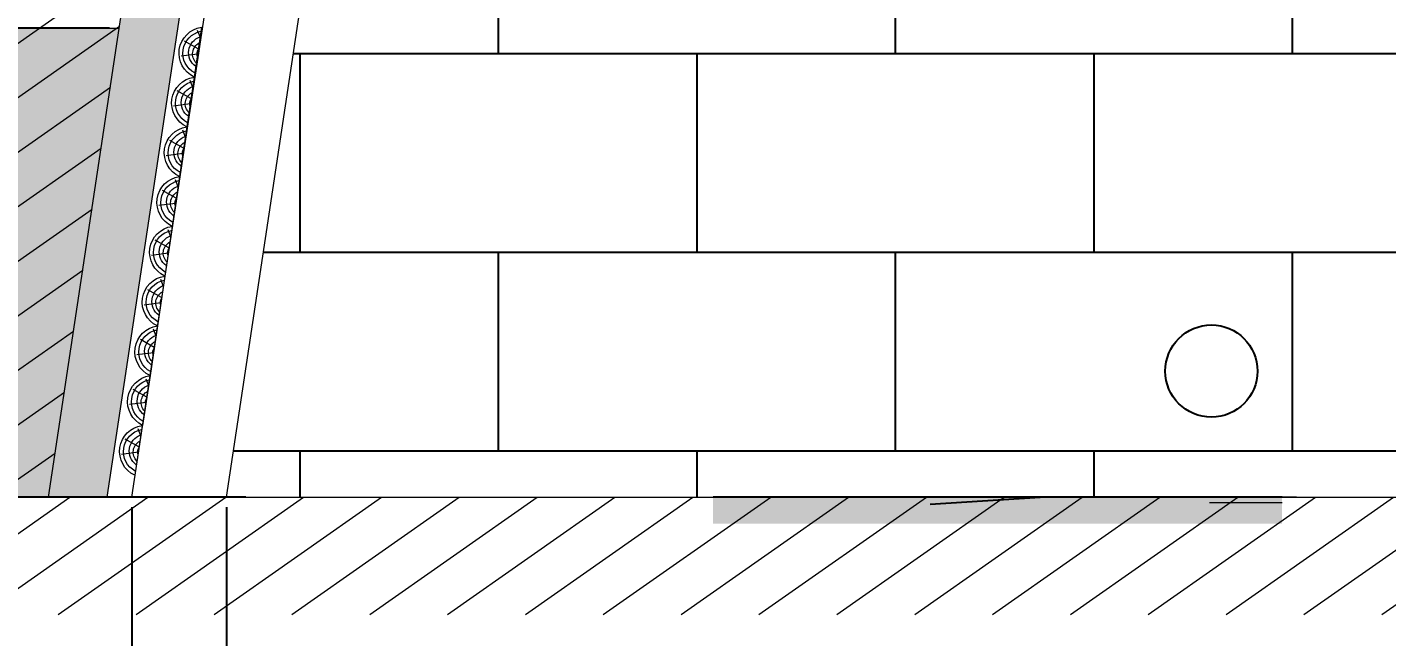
# Model space of a CAD drawing. Header units: millimetres. Extents: x 98 to 2594, y -386 to 324.
# Drawn here: x 147.6 to 234.6, y 64.3 to 103.3 of the extents above; entities that cross this region are included whole.
import ezdxf

# ---------------------------------------------------------------- set-up
doc = ezdxf.new("R2010")
doc.units = ezdxf.units.MM
doc.dimstyles.new('ISO-25', dxfattribs={"dimtxt": 2.5, "dimasz": 2.5, "dimexe": 1.25, "dimexo": 0.625, "dimtad": 1, "dimtxsty": 'Standard', "dimcen": 2.5, "dimadec": 0, "dimazin": 0, "dimtfac": 1, "dimtmove": 0, "dimatfit": 3, "dimfxl": 0, "dimarcsym": 0})

# ---------------------------------------------------------------- blocks, each defined once
blk = doc.blocks.new('*D18')
at = {"color": 0, "lineweight": -2}
for p, q in [((168.8295399665358, 133.2356402010225), (123.0401963768072, 133.2356402010225)), ((124.2901963768072, 130.7356402010225), (124.2901963768072, 75.73564020102255)), ((161.6295399665369, 73.23564020102253), (123.0401963768072, 73.23564020102255))]:
    blk.add_line(p, q, dxfattribs=at)
at = {"color": 0}
for points in [[(123.8735297101406, 130.7356402010225), (124.7068630434739, 130.7356402010225), (124.2901963768072, 133.2356402010225)], [(123.8735297101406, 75.73564020102255), (124.7068630434739, 75.73564020102255), (124.2901963768072, 73.23564020102255)]]:
    blk.add_solid(points, dxfattribs=at)
at = {"layer": 'Defpoints', "color": 0}
for p in [(169.4545399665358, 133.2356402010225), (124.2901963768072, 73.23564020102255), (162.2545399665369, 73.23564020102253)]:
    blk.add_point(p, dxfattribs=at)
at = {"color": 0, "lineweight": 0, "insert": (122.1651963768072, 102.8728348870179), "char_height": 3, "attachment_point": 5, "rotation": 90}
blk.add_mtext('1800', dxfattribs=at)
blk = doc.blocks.new('*D19')
at = {"color": 0, "lineweight": -2}
for p, q in [((160.4095547575434, 72.61064020102253), (160.4095547575434, 51.24588396963941)), ((286.4134339959974, 72.61064020102253), (286.4134339959974, 51.24588396963941)), ((162.9095547575434, 52.49588396963941), (283.9134339959974, 52.49588396963941))]:
    blk.add_line(p, q, dxfattribs=at)
at = {"color": 0}
for points in [[(162.9095547575434, 52.91255063630607), (162.9095547575434, 52.07921730297274), (160.4095547575434, 52.49588396963941)], [(283.9134339959974, 52.91255063630607), (283.9134339959974, 52.07921730297274), (286.4134339959974, 52.49588396963941)]]:
    blk.add_solid(points, dxfattribs=at)
at = {"layer": 'Defpoints', "color": 0}
for p in [(160.4095547575434, 73.23564020102253), (286.4134339959974, 73.23564020102253), (286.4134339959974, 52.49588396963941)]:
    blk.add_point(p, dxfattribs=at)
at = {"color": 0, "lineweight": 0, "insert": (223.411494376769, 54.62088396963941), "char_height": 3, "attachment_point": 5}
blk.add_mtext('1500', dxfattribs=at)
blk = doc.blocks.new('*D20')
at = {"color": 0, "lineweight": -2}
for p, q in [((154.3417612892117, 72.61064020102253), (154.3417612892117, 41.15468262469267)), ((294.0481250062585, 72.61064020102253), (294.0481250062585, 41.15468262469267)), ((156.8417612892117, 42.40468262469267), (291.5481250062585, 42.40468262469267))]:
    blk.add_line(p, q, dxfattribs=at)
at = {"color": 0}
for points in [[(156.8417612892117, 42.82134929135933), (156.8417612892117, 41.988015958026), (154.3417612892117, 42.40468262469267)], [(291.5481250062585, 42.82134929135933), (291.5481250062585, 41.988015958026), (294.0481250062585, 42.40468262469267)]]:
    blk.add_solid(points, dxfattribs=at)
at = {"layer": 'Defpoints', "color": 0}
for p in [(154.3417612892117, 73.23564020102253), (294.0481250062585, 73.23564020102253), (294.0481250062585, 42.40468262469267)]:
    blk.add_point(p, dxfattribs=at)
at = {"color": 0, "lineweight": 0, "insert": (224.1949431477351, 44.52968262469267), "char_height": 3, "attachment_point": 5}
blk.add_mtext('1800', dxfattribs=at)
blk = doc.blocks.new('*D22')
at = {"color": 0, "lineweight": -2, "ltscale": 10}
for p, q in [((152.9141712950232, 103.2356402010219), (132.4711936922031, 103.2356402010219)), ((133.7211936922031, 75.73564020102185), (133.7211936922031, 100.7356402010219)), ((148.3916786905256, 73.23564020102185), (132.4711936922031, 73.23564020102185))]:
    blk.add_line(p, q, dxfattribs=at)
at = {"color": 0, "ltscale": 10}
for points in [[(133.3045270255364, 100.7356402010219), (134.1378603588697, 100.7356402010219), (133.7211936922031, 103.2356402010219)], [(133.3045270255364, 75.73564020102185), (134.1378603588697, 75.73564020102185), (133.7211936922031, 73.23564020102185)]]:
    blk.add_solid(points, dxfattribs=at)
at = {"layer": 'Defpoints', "color": 0, "ltscale": 10}
for p in [(133.7211936922031, 103.2356402010219), (153.5391712950232, 103.2356402010219), (149.0166786905256, 73.23564020102185)]:
    blk.add_point(p, dxfattribs=at)
at = {"color": 0, "lineweight": 15, "ltscale": 10, "insert": (131.5961936922031, 88.23564020102187), "char_height": 3, "attachment_point": 5, "rotation": 90}
blk.add_mtext('1000', dxfattribs=at)

msp = doc.modelspace()

# ---------------------------------------------------------------- hatches: boundary and pattern name
at = {"lineweight": 0}
h = msp.add_hatch(dxfattribs=at)
h.set_pattern_fill('LINE', scale=0.9000000000000001, angle=35, style=0)
h.set_pattern_definition([(35, (-4879.087583888451, 2282.942371861825), (-1.638994666873114, 2.340726966555794), [])])
h.paths.add_polyline_path([(149.0166786905256, 73.23564020102253), (297.7981250062585, 73.23564020102253), (288.7256374374465, 133.418077380398), (288.006829475602, 143.7827678226272), (158.0891662593376, 143.7827678226279), (158.0891662593376, 133.418077380398)], flags=16)
h.paths.add_polyline_path([(140.386055539404, 65.73564020102185), (306.4287481573829, 65.73564020102253), (296.2256374374465, 133.418077380398), (294.9866924060098, 151.2827678226272), (150.5891662593376, 151.2827678226272), (150.5891662593376, 133.418077380398)])
at = {"lineweight": 15}
h = msp.add_hatch(dxfattribs=at)
h.set_pattern_fill('GRAVEL', scale=0.3, style=0)
h.set_pattern_definition([(228.0128, (-4873.601183888451, 2290.562371861825), (-60.96005179768804, -68.58008426853773), [1.025163, -101.4915]), (184.9697, (-4874.286983888453, 2289.800371861825), (91.44014791853738, 7.619946226162375), [1.759215, -174.162]), (132.5104, (-4876.039583888452, 2289.647971861825), (76.19994455499508, -83.82008187738124), [1.240446, -122.8041]), (267.2737, (-4879.011383888452, 2287.742971861825), (7.61996691248452, 152.3999509600993), [1.602015, -158.5992]), (292.8337, (-4879.087583888451, 2286.142771861825), (-38.10010816650572, 91.44005199015336), [1.570902, -155.5194]), (357.2737, (-4878.477983888451, 2284.694971861825), (-152.3999509600993, 7.619966912484526), [1.602015, -158.5992]), (37.6942, (-4876.877783888453, 2284.618771861825), (-99.0600625837198, -76.19993207095467), [2.118582, -209.7393000000001]), (72.2553, (-4875.201383888452, 2285.914171861825), (53.34010669640159, 167.6400486181092), [2.000160000000001, -198.0159]), (121.4296, (-4874.591783888452, 2287.819171861825), (-60.96001570579345, 99.05988347991808), [1.607439000000001, -159.1365000000001]), (175.2364, (-4875.429983888453, 2289.190771861825), (83.81993415916337, -7.619928488163469), [1.835138999999997, -89.92169999999986]), (222.3974, (-4877.258783888452, 2289.343171861825), (-91.44000275171913, -83.8198909519109), [2.373234, -234.9504000000001]), (138.8141, (-4871.467583888452, 2287.666771861825), (-53.33996602267422, 45.71992967137202), [0.8100150000000002, -80.1918]), (171.4692, (-4872.077183888452, 2288.200171861825), (99.05984878677421, -15.2400384001371), [1.541045999999998, -152.5637999999997]), (225, (-4873.601183888451, 2288.428771861826), (-1.598721155460226e-15, -7.619994806100593), [1.077627, -9.69867]), (203.1986, (-4874.134583888452, 2289.343171861825), (38.1001284767725, 15.24006682291879), [0.5803230000000001, -57.45179999999999]), (291.8014, (-4874.667983888452, 2289.114571861825), (-7.620005345683528, 22.86001472619559), [0.820698, -40.21440000000001]), (30.9638, (-4874.363183888452, 2288.352571861825), (22.85997586442468, 15.24001187598166), [1.332959999999998, -43.09889999999994]), (161.5651, (-4873.220183888452, 2289.038371861825), (15.24000695454295, -7.619988667395231), [0.9638610000000003, -23.1327]), (16.38950000000001, (-4879.087583888451, 2289.114571861825), (76.20004204190806, 22.85995244990341), [1.350264000000001, -133.6764]), (70.3462, (-4877.792183888452, 2289.495571861825), (-30.47991506602953, -83.81988146563502), [1.132797, -112.1466]), (293.1986, (-4873.220183888452, 2290.562371861825), (-15.24006682291879, 38.1001284767725), [1.16064, -56.87160000000001]), (343.6105, (-4872.762983888451, 2289.495571861825), (-76.20004204190805, 22.85995244990344), [1.350263999999998, -133.6763999999998]), (339.444, (-4879.087583888451, 2284.390171861825), (-38.10004729276774, 15.23998150815042), [1.302105, -63.80310000000001]), (294.7751, (-4877.868383888452, 2283.932971861825), (-38.09991121088052, 83.81996107847002), [1.091015999999998, -108.0107999999998]), (66.80140000000002, (-4873.143983888453, 2282.942371861825), (15.2400668229188, 38.1001284767725), [1.16064, -56.8716]), (17.35400000000001, (-4872.686783888454, 2284.009171861825), (-99.06000534557988, -30.4799540268169), [1.277349, -126.4572]), (69.444, (-4876.877783888453, 2282.942371861825), (-15.23998150815043, -38.10004729276773), [0.651054, -64.45440000000002]), (101.3098999999999, (-4873.601183888451, 2282.942371861825), (-7.619962388662046, 30.47990238270787), [0.3885449999999996, -38.46599999999997]), (165.9638, (-4873.677383888451, 2283.323371861824), (22.86001606409152, -7.619986812370925), [1.570902, -29.84715]), (186.0090000000001, (-4875.201383888452, 2283.704371861825), (76.19988763328385, 7.619982205643575), [1.455801, -144.1242]), (303.6901, (-4874.363183888452, 2287.666771861825), (-7.620002613921699, 15.23998529769552), [1.098972, -26.37534]), (353.1572, (-4873.753583888452, 2286.752371861824), (129.5400535699303, -15.24006825496452), [1.918671, -189.948]), (60.94540000000001, (-4871.848583888452, 2286.523771861825), (-30.47992909748727, -53.33987283250238), [0.7845240000000002, -77.66820000000001]), (90, (-4871.467583888452, 2287.209571861825), (-7.620000000000001, 7.620000000000001), [0.4572000000000001, -7.162800000000001]), (120.2564, (-4875.353783888453, 2283.932971861825), (30.47993540050834, -53.33997309743269), [1.058601, -104.8017]), (48.01279999999999, (-4875.887183888452, 2284.847371861825), (60.96005179768804, 68.58008426853775), [2.050329000000001, -100.4664]), (0, (-4874.515583888453, 2286.371371861825), (7.620000000000001, 7.620000000000001), [1.9812, -5.6388]), (325.3048, (-4872.534383888453, 2286.371371861825), (-76.19986797286109, 53.3400050714543), [1.20483, -119.2779]), (254.0546, (-4871.543783888452, 2285.685571861825), (-7.620019439104425, -30.48007260961089), [1.109487, -54.3651]), (207.646, (-4871.848583888452, 2284.618771861825), (-144.7799491470682, -76.20004792417018), [1.806435, -178.8375]), (175.4261, (-4873.448783888452, 2283.780571861825), (-99.06002281424253, 7.619963133658386), [1.911086999999997, -189.1973999999997]), (175.4261, (-4873.448783888452, 2283.780571861825), (-99.06002281424253, 7.619963133658386), [1.911086999999997, -189.1973999999997])])
h.paths.add_polyline_path([(161.8391662593376, 139.2827678226272), (284.5689117173551, 139.2827678226272), (284.9756374374465, 133.418077380398), (294.0481250062585, 73.23564020102253), (297.7981250062585, 73.23564020102253), (288.7256374374465, 133.418077380398), (288.006829475602, 143.7827678226272), (158.0891662593376, 143.7827678226279), (158.0891662593376, 133.418077380398), (149.0166786905256, 73.23564020102253), (152.7666786905256, 73.23564020102253), (161.8391662593376, 133.418077380398)])
h = msp.add_hatch()
h.set_pattern_fill('BRICK', color=256, scale=2, style=0)
h.set_pattern_definition([(0, (0, 0), (0, 12.7), []), (90, (0, 0), (-25.4, 1.555250069354419e-15), [12.7, -12.7]), (90, (12.7, 0), (-25.4, 1.555250069354419e-15), [-12.7, 12.7])])
h.paths.add_polyline_path([(277.4697526213428, 132.5636402010418), (274.8484487870046, 132.5636402010419), (274.8484487870046, 133.2356402010225), (270.970743614469, 133.2356402010225), (270.9796699860817, 132.6887186055246), (270.5424059608642, 132.6939346134354), (270.5354773795807, 132.1131035675912), (269.8970861662892, 132.1004771953726), (269.8851934564917, 132.7017743290858), (269.5259318196849, 132.7060598669566), (269.5135909782315, 133.2356402010225), (177.1741382188363, 133.2356402010218), (177.1830645904474, 132.6887186055246), (176.74580056523, 132.6939346134354), (176.7388719839464, 132.1131035675912), (176.100480770655, 132.1004771953726), (176.0885880608574, 132.7017743290858), (175.7293264240506, 132.7060598669566), (175.7169855825972, 133.2356402010225), (171.9745399665362, 133.2356402010225), (171.9745399665362, 132.5636402010418), (169.353236132198, 132.5636402010418), (160.4095547575434, 73.23564020102255), (286.4134339959974, 73.23564020102253)])
at = {"lineweight": 0}
h = msp.add_hatch(color=9, dxfattribs=at)
edge = h.paths.add_edge_path()
edge.add_line((149.0166786905284, 73.23564020102253), (153.5391712950259, 103.2356402010219))
edge.add_line((153.5391712950232, 103.2356402010212), (137.9123913001622, 103.2356402010219))
edge.add_arc((167.1639660568371, 96.0493765230899), 30.12137133986339, 166.1974363859016, 201.384241872578)
edge.add_arc((106.1064448921197, 81.751171712212), 33.17589070144172, -14.873055604448211, 5.735248091928327, ccw=False)
edge.add_line((138.1708402071099, 73.23564020102253), (149.0166786905284, 73.23564020102253))
edge = h.paths.add_edge_path()
edge.add_line((293.275632401761, 103.2356402010219), (297.7981250062585, 73.23564020102253))
edge.add_line((297.7981250062585, 73.23564020102253), (307.4960242028583, 73.23564020102253))
edge.add_arc((327.8009028939887, 80.79413411652581), 21.66607783915297, 154.1696667783989, 200.4177897091878, ccw=False)
edge.add_arc((287.6277284893977, 95.0279319282447), 21.22033886665445, 346.9440633995552, 382.7545985838807)
edge.add_line((307.1964869202393, 103.2356402010219), (293.275632401761, 103.2356402010219))
at = {"lineweight": 0, "true_color": 0xffffff}
msp.add_hatch(color=7, dxfattribs=at).paths.add_polyline_path([(191.5329051496055, 73.23564020102253), (191.5329051496001, 71.53829149713056), (227.9487980637123, 71.53829149713056), (227.9487980637095, 73.20512440681023)])

# ---------------------------------------------------------------- linework, layer by layer
at = {"color": 7, "lineweight": 0}
for p, q in [((149.0166786905256, 73.23564020102185), (158.0891662593376, 133.418077380398)), ((228.8707943476284, 73.23564020102253), (197.5680135226057, 73.23564020102253)), ((224.2814943767689, 73.23564020102253), (229.6814943767695, 73.23564020102253)), ((224.2814943767689, 73.23564020102253), (229.6814943767695, 73.23564020102253))]:
    msp.add_line(p, q, dxfattribs=at)
at = {"color": 7, "lineweight": 15}
for p, q in [((152.7666786905256, 73.23564020102253), (161.8391662593376, 133.418077380398)), ((154.3417612892117, 73.23564020102253), (163.4142488580237, 133.418077380398)), ((160.4095547575434, 73.23564020102253), (169.4545399665358, 133.2356402010225)), ((137.9123913001649, 103.2356402010219), (153.5391712950232, 103.2356402010219)), ((158.7985379264192, 103.3019296127768), (158.3280781686371, 100.1183529786331)), ((158.5274962387066, 103.1074441539408), (158.7040072353657, 102.6622453586599)), ((158.5954635333692, 101.9277357906544), (157.7135393754706, 102.4207239459129)), ((158.5451934501143, 101.5875607601613), (157.4887126633193, 101.4451799222827)), ((158.3280781688418, 100.1183529800771), (157.857618411057, 96.93477634593341)), ((158.1250037757918, 98.74415915795475), (157.243079617896, 99.2371473132132)), ((158.0570364811292, 99.92386752124116), (158.2335474777856, 99.47866872596023)), ((158.0747336925369, 98.40398412746163), (157.018252905742, 98.26160328958304)), ((157.857618410997, 96.93477634593205), (157.387158653215, 93.75119971178833)), ((157.5865767232845, 96.74029088709608), (157.7630877199408, 96.29509209181856)), ((157.654544017947, 95.56058252380967), (156.7726198600458, 96.05357067906812)), ((157.6042739346922, 95.22040749331654), (156.5477931478945, 95.07802665543727)), ((157.3871586534169, 93.75119971323238), (156.9166988956349, 90.56762307908798)), ((157.1161169657071, 93.55671425439641), (157.2926279623634, 93.11151545911957)), ((157.1840842603697, 92.37700589111), (156.3021601024684, 92.86999404636845)), ((157.1338141771121, 92.03683086061687), (156.0773333903198, 91.8944500227376)), ((156.9166988955776, 90.5676230791214), (156.4462391377956, 87.38404644497837)), ((156.7136245025276, 89.1934292569997), (155.8317003446291, 89.68641741225815)), ((156.6456572078678, 90.37313762028612), (156.8221682045241, 89.9279388250086)), ((156.6633544192728, 88.85325422650658), (155.6068736324778, 88.7108733886273)), ((156.4462391380002, 87.38404644642583), (155.9757793802182, 84.20046981228211)), ((156.1751974502877, 87.18956098758986), (156.3517084469468, 86.74436219231302)), ((156.2431647449503, 86.00985262430345), (155.361240587049, 86.50284077956121)), ((156.1928946616954, 85.66967759381032), (155.1364138749004, 85.52729675593105)), ((155.9757793801609, 84.20046981231144), (155.5053196223762, 81.0168931781684)), ((155.7047376924484, 84.00598435347615), (155.8812486891047, 83.56078555819863)), ((155.772704987111, 82.82627599018974), (154.8907808292097, 83.3192641454475)), ((155.7224349038561, 82.48610095969661), (154.6659541170611, 82.34372012181734)), ((155.5053196225836, 81.01689317961518), (155.0348598647988, 77.83331654547146)), ((155.3022452295336, 79.64269935749348), (154.4203210716323, 80.13568751275125)), ((155.234277934871, 80.82240772077989), (155.4107889315273, 80.37720892550306)), ((155.2519751462787, 79.30252432700036), (154.195494359481, 79.16014348912108)), ((154.9962243705922, 77.82813607739399), (154.5257646128102, 74.64455944325027)), ((154.7251826828797, 77.63365061855802), (154.9016936795388, 77.1884518232805)), ((154.7931499775423, 76.45394225527161), (153.9112258196437, 76.94693041052938)), ((154.7428798942901, 76.11376722477848), (153.6863991074924, 75.9713863868999)), ((138.1708402071099, 73.23564020102253), (307.4960242028583, 73.23564020102253))]:
    msp.add_line(p, q, dxfattribs=at)
for p, q in [((191.5329051496001, 73.26615599523416), (227.9487980637068, 73.26615599523416)), ((191.5329051496055, 73.26615599523416), (212.3752496306779, 73.26615599523416)), ((212.461120983854, 73.22407046795274), (205.4194071918237, 72.7836461124873))]:
    msp.add_line(p, q)
at = {"lineweight": 9}
msp.add_line((223.3049162314483, 72.90688763712319), (227.9487980637014, 72.90688763712319), dxfattribs=at)
at = {"color": 7, "lineweight": 0}
msp.add_lwpolyline([(191.5329051496055, 73.26615599523416), (191.5329051496001, 73.23564020102253)], dxfattribs=at)
msp.add_circle((223.422249593903, 81.30871387517982), 2.948779289014055)
at = {"color": 7, "lineweight": 15, "extrusion": (0, 0, -1)}
for centre, major_axis, ratio, start_param, end_param in [((159.0411065540593, 101.6395336127639), (1.223261342569565, 1.151534492656445), 0.9999999999966663, 2.764323360035929, 5.322700416522089), ((159.0411065540593, 101.6395336127639), (-0.9813273775043793, 1.042452356365862), 0.9999999999995676, 4.387619660029175, 6.840996770121065), ((159.0546013915791, 101.671081605949), (0.7843313010211969, 0.7383414445998898), 0.9999999999985241, 2.946763746467417, 5.140260030087991), ((159.042930827809, 101.5921075097572), (-0.556033616331139, 0.5906678717525543), 0.9999999999967367, 4.694738776393836, 6.533877653759017), ((159.0317167906596, 101.6072088048636), (0.3776418245682969, 0.3554985118279235), 0.9999999999995104, 3.647094429112467, 4.439929347453994), ((158.5706467964683, 98.45595698005809), (1.223261342569565, 1.151534492656445), 0.9999999999966663, 2.764323360035929, 5.322700416522089), ((158.5706467964683, 98.45595698005809), (-0.9813273775043793, 1.042452356365862), 0.9999999999995676, 4.387619660029175, 6.840996770121065), ((158.5841416340099, 98.48750497324318), (0.7843313010211969, 0.7383414445998898), 0.9999999999985241, 2.946763746467417, 5.140260030087991), ((158.5724710702398, 98.40853087705136), (-0.556033616331139, 0.5906678717525543), 0.9999999999967367, 4.694738776393836, 6.533877653759017), ((158.5612570330904, 98.42363217216871), (0.3776418245682969, 0.3554985118279235), 0.9999999999995104, 3.647094429112467, 4.439929347453994), ((158.1001870386153, 95.27238034591164), (1.223261342569565, 1.151534492656445), 0.9999999999966663, 2.764323360035929, 5.322700416522089), ((158.113681876157, 95.30392833910764), (-0.7383414446006883, 0.7843313010220447), 0.9999999999982808, 4.517560073262921, 6.711056356885228), ((158.1020113123868, 95.22495424290491), (0.5906678717524796, 0.5560336163310684), 0.9999999999965109, 3.12394244959583, 4.963081326960303), ((158.0907972752593, 95.24005553803318), (0.3776418245685029, 0.3554985118281175), 0.9999999999935747, 3.647094429108511, 4.439929347449665), ((157.6297272810461, 92.08880371321675), (1.223261342569565, 1.151534492656445), 0.9999999999966663, 2.764323360035929, 5.322700416522089), ((157.6432221186096, 92.12035170640183), (-0.7383414446006883, 0.7843313010220447), 0.9999999999982808, 4.517560073262921, 6.711056356885228), ((157.6315515548176, 92.04137761021002), (0.5906678717524796, 0.5560336163310684), 0.9999999999965109, 3.12394244959583, 4.963081326960303), ((157.6203375176683, 92.05647890532737), (0.3776418245685029, 0.3554985118281175), 0.9999999999935747, 3.647094429108511, 4.439929347449665), ((157.159267523215, 88.90522707910304), (1.223261342569565, 1.151534492656445), 0.9999999999966663, 2.764323360035929, 5.322700416522089), ((157.1727623607567, 88.93677507228813), (-0.7383414446006883, 0.7843313010220447), 0.9999999999982808, 4.517560073262921, 6.711056356885228), ((157.1610917969647, 88.85780097609631), (0.5906678717524796, 0.5560336163310684), 0.9999999999965109, 3.12394244959583, 4.963081326960303), ((157.1498777598372, 88.87290227122458), (0.3776418245685029, 0.3554985118281175), 0.9999999999935747, 3.647094429108511, 4.439929347449665), ((156.6888077656458, 85.72165044640815), (1.223261342569565, 1.151534492656445), 0.9999999999966663, 2.764323360035929, 5.322700416522089), ((156.7023026031657, 85.75319843960415), (-0.7383414446006883, 0.7843313010220447), 0.9999999999982808, 4.517560073262921, 6.711056356885228), ((156.6906320393955, 85.67422434340142), (0.5906678717524796, 0.5560336163310684), 0.9999999999965109, 3.12394244959583, 4.963081326960303), ((156.6794180022462, 85.68932563852968), (0.3776418245685029, 0.3554985118281175), 0.9999999999935747, 3.647094429108511, 4.439929347449665), ((156.2183480077929, 82.53807381229444), (1.223261342569565, 1.151534492656445), 0.9999999999966663, 2.764323360035929, 5.322700416522089), ((156.2318428453345, 82.56962180547953), (-0.7383414446006883, 0.7843313010220447), 0.9999999999982808, 4.517560073262921, 6.711056356885228), ((156.2201722815425, 82.49064770928771), (0.5906678717524796, 0.5560336163310684), 0.9999999999965109, 3.12394244959583, 4.963081326960303), ((156.208958244415, 82.50574900440506), (0.3776418245685029, 0.3554985118281175), 0.9999999999935747, 3.647094429108511, 4.439929347449665), ((155.7478882502019, 79.35449717959955), (1.223261342569565, 1.151534492656445), 0.9999999999966663, 2.764323360035929, 5.322700416522089), ((155.7613830877654, 79.38604517278463), (-0.7383414446006883, 0.7843313010220447), 0.9999999999982808, 4.517560073262921, 6.711056356885228), ((155.7497125239734, 79.30707107659282), (0.5906678717524796, 0.5560336163310684), 0.9999999999965109, 3.12394244959583, 4.963081326960303), ((155.7384984868459, 79.32217237171017), (0.3776418245685029, 0.3554985118281175), 0.9999999999935747, 3.647094429108511, 4.439929347449665), ((155.2387929982269, 76.16574007736881), (1.223261342571382, 1.151534492658156), 0.9999999999962191, 2.764323360037684, 5.322700416519832), ((155.2387929982269, 76.16574007736881), (-0.9813273775056716, 1.042452356367235), 0.9999999999999668, 4.387619660031239, 6.840996770118509), ((155.2522878357686, 76.19728807056481), (-0.7383414446006883, 0.7843313010220447), 0.9999999999982808, 4.517560073262921, 6.711056356885228), ((155.2406172719984, 76.118313974373), (0.5906678717524796, 0.5560336163310684), 0.9999999999965109, 3.12394244959583, 4.963081326960303), ((155.2294032348491, 76.13341526949034), (0.3776418245764043, 0.3554985118355554), 0.9999999999832145, 3.6470944291129, 4.43992934745235)]:
    msp.add_ellipse(centre, major_axis=major_axis, ratio=ratio, start_param=start_param, end_param=end_param, dxfattribs=at)
at = {"color": 7, "lineweight": 15, "extrusion": (0, 0, -0.9999999999999998)}
for centre in [(158.1001870386153, 95.27238034591164), (157.6297272810461, 92.08880371321675), (157.159267523215, 88.90522707910304), (156.6888077656458, 85.72165044640815), (156.2183480077929, 82.53807381229444), (155.7478882502019, 79.35449717959955)]:
    msp.add_ellipse(centre, major_axis=(-0.9813273775057259, 1.042452356367291), ratio=0.9999999999989359, start_param=4.387619660029366, end_param=6.840996770121349, dxfattribs=at)

# ---------------------------------------------------------------- dimensions: what is measured, and where the dimension line sits
at = {"color": 7, "lineweight": 0}
dim = msp.add_linear_dim(base=(124.2901963768072, 73.23564020102255), p1=(169.4545399665358, 133.2356402010225), p2=(162.2545399665369, 73.23564020102253), angle=90, text='1800', dimstyle='ISO-25', override={"dimtxt": 3}, dxfattribs=at)
dim.commit()
dim.dimension.update_dxf_attribs({"geometry": '*D18', "text_midpoint": (124.2901963768072, 102.8728348870179), "dimtype": 160})
at = {"color": 7, "lineweight": 15, "ltscale": 10}
dim = msp.add_linear_dim(base=(133.7211936922031, 103.2356402010219), p1=(149.0166786905256, 73.23564020102185), p2=(153.5391712950232, 103.2356402010219), angle=90, text='1000', dimstyle='ISO-25', override={"dimtxt": 3, "dimadec": 4}, dxfattribs=at)
dim.commit()
dim.dimension.update_dxf_attribs({"geometry": '*D22', "text_midpoint": (131.5961936922031, 88.23564020102187)})
at = {"color": 7, "lineweight": 0}
for base, p1, p2, text, picture, middle in [((294.0481250062585, 42.40468262469267), (154.3417612892117, 73.23564020102253), (294.0481250062585, 73.23564020102253), '1800', '*D20', (224.1949431477351, 42.40468262469267)), ((286.4134339959974, 52.49588396963941), (160.4095547575434, 73.23564020102253), (286.4134339959974, 73.23564020102253), '1500', '*D19', (223.411494376769, 52.49588396963941))]:
    dim = msp.add_linear_dim(base=base, p1=p1, p2=p2, text=text, dimstyle='ISO-25', override={"dimtxt": 3, "dimadec": 4}, dxfattribs=at)
    dim.commit()
    dim.dimension.update_dxf_attribs({"geometry": picture, "text_midpoint": middle, "dimtype": 160})

doc.saveas('drawing.dxf')
